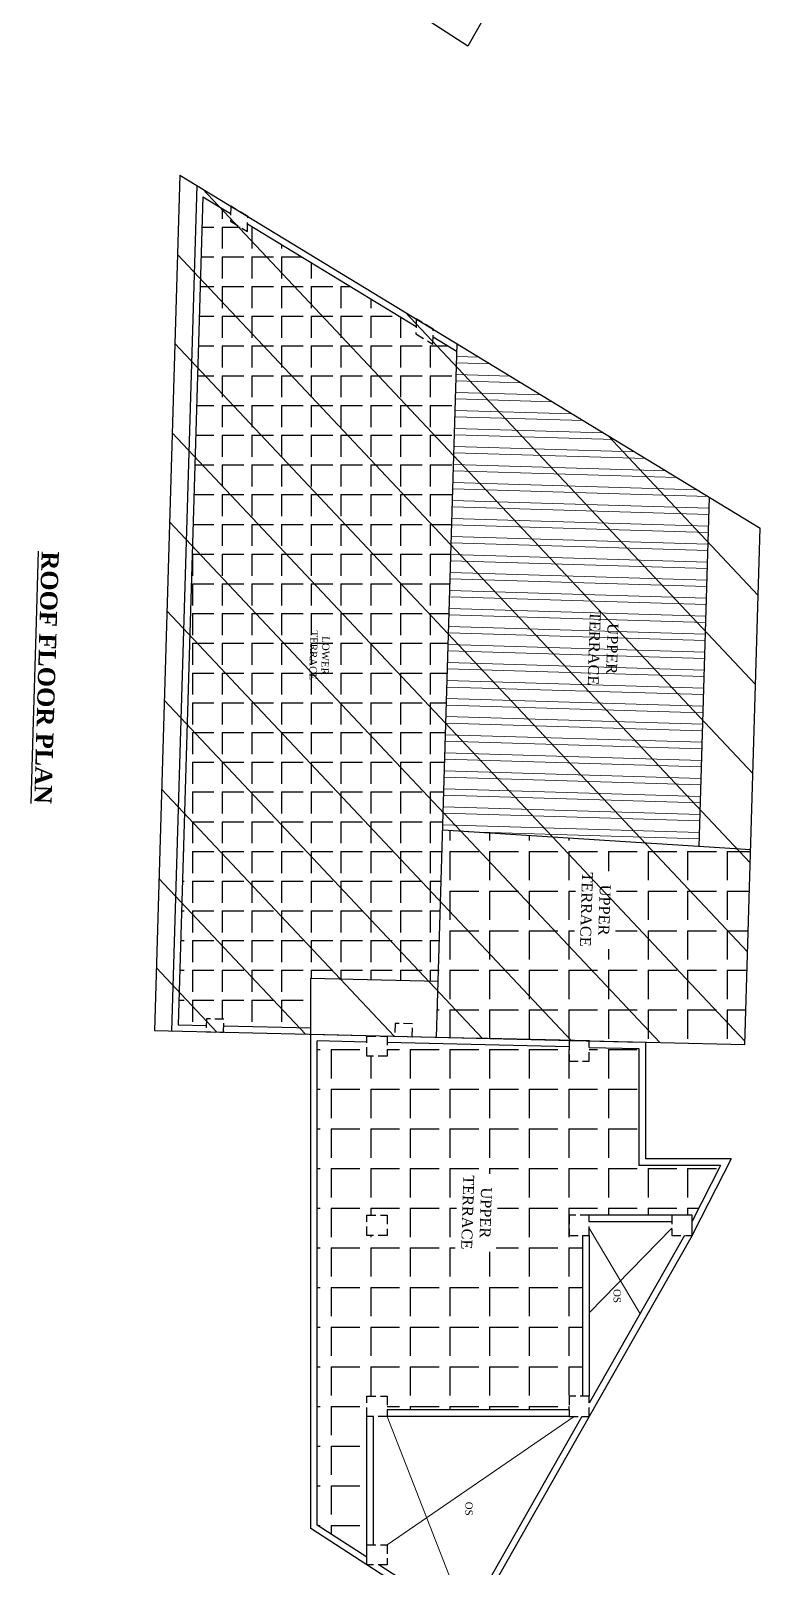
# Model space of a CAD drawing. Header units: inches. Extents: x 4069 to 291496, y -47643 to 12535.
# Drawn here: x 135647 to 136154, y -20201 to -19135 of the extents above; entities that cross this region are included whole.
import ezdxf

# ---------------------------------------------------------------- set-up
doc = ezdxf.new("R2010")
doc.units = ezdxf.units.IN
doc.header["$LTSCALE"] = 5
doc.header["$MEASUREMENT"] = 0
doc.linetypes.add('HIDDEN', pattern=[0.375, 0.25, -0.125])
doc.layers.add('A-WALL', color=7, linetype='Continuous', lineweight=9)
doc.layers.add('TEXT', color=6, linetype='Continuous')
doc.layers.add('WALL', color=7, linetype='Continuous')
doc.styles.add('ordinary', font='times.ttf')
pattern_1 = [(270, (159065.725, 106107.835), (27.5, -1e-14), [20, -7.5]), (360, (159065.725, 106107.835), (1e-14, 27.5), [20, -7.5])]

msp = doc.modelspace()

# ---------------------------------------------------------------- hatches: boundary and pattern name
at = {"layer": 'A-WALL', "ltscale": 5}
h = msp.add_hatch(dxfattribs=at)
h.set_pattern_fill('STEEL', color=254, scale=100, angle=313.28998543, style=0)
h.set_pattern_definition([(358.28999, (137277.733, -5624.435), (0.373012, 12.494433), []), (358.28999, (137282.282, -5620.149), (0.373012, 12.494433), [])])
h.paths.add_polyline_path([(136057.35388, -19539.05684), (136055.7537, -19592.64416), (136031.84673, -19591.93027), (136033.4469, -19538.34295)], flags=24)
h.paths.add_polyline_path([(136111.05652, -19701.25962), (136118.28928, -19458.9906), (135943.3846, -19352.65304), (135933.31388, -19689.98265)])
at = {"layer": 'WALL', "linetype": 'ByBlock', "ltscale": 5, "true_color": 0xf8991e}
h = msp.add_hatch(dxfattribs=at)
h.set_pattern_fill('ANSI31', color=30, scale=350, angle=268.28998543)
h.set_pattern_definition([(313.29, (139309.41, -11074.747), (31.8453, 29.99899), [])])
h.paths.add_polyline_path([(135750.79294, -19235.56224), (136153.66326, -19480.49707), (136142.97014, -19838.67477), (135733.07748, -19828.96058)])
h = msp.add_hatch(dxfattribs=at)
h.set_pattern_fill('ANGLE', color=30, scale=75, angle=270)
h.set_pattern_definition([(270, (159065.725, 106107.835), (20.625, -9e-15), [15, -5.625]), (360, (159065.725, 106107.835), (1e-14, 20.625), [15, -5.625])])
h.paths.add_polyline_path([(135856.19654, -19551.04755), (135855.12976, -19586.77244), (135839.19177, -19586.29651), (135840.25856, -19550.57163)], flags=24)
h.paths.add_polyline_path([(135841.65985, -19792.52296), (135930.18998, -19794.62107), (135943.23018, -19357.82556), (135926.5258, -19347.66973), (135926.37138, -19352.84225), (135914.58006, -19345.67343), (135914.73448, -19340.5009), (135797.80382, -19269.41006), (135797.6494, -19274.58259), (135785.85807, -19267.41376), (135786.01249, -19262.24124), (135766.85159, -19250.5919), (135749.70744, -19824.85344), (135769.20234, -19825.31545), (135769.33662, -19820.81737), (135781.33348, -19821.10169), (135781.1992, -19825.59977), (135841.65985, -19827.03265)])
h = msp.add_hatch(dxfattribs=at)
h.set_pattern_fill('ANGLE', color=30, scale=100, angle=270)
h.set_pattern_definition(pattern_1)
h.paths.add_polyline_path([(136025.86594, -19717.62451), (136024.24817, -19771.80098), (136052.74935, -19772.65205), (136054.36711, -19718.47559)], flags=16)
h.paths.add_polyline_path([(136073.94218, -19837.03885), (136142.97014, -19838.67477), (136147.00447, -19703.54036), (135933.31388, -19689.98265), (135929.02616, -19833.60444)])
h = msp.add_hatch(dxfattribs=at)
h.set_pattern_fill('ANGLE', color=30, scale=100, angle=270)
h.set_pattern_definition(pattern_1)
h.paths.add_polyline_path([(136020.94218, -20092.06763), (136020.94218, -20082.56763), (136030.44218, -20082.56763), (136030.44218, -19971.00084), (136020.94218, -19971.00084), (136020.94218, -19957.00084), (136034.94218, -19957.00084), (136106.32557, -19957.00084), (136106.32557, -19961.24687), (136126.02833, -19922.50084), (136069.44218, -19922.50084), (136069.44218, -19841.43347), (136034.94218, -19840.61584), (136034.94218, -19850.11458), (136020.94218, -19850.11458), (136020.94218, -19840.28405), (135894.65985, -19837.29124), (135894.65985, -19846.78998), (135880.65985, -19846.78998), (135880.65985, -19836.95945), (135846.15985, -19836.14182), (135846.15985, -20171.92592), (135880.65985, -20194.21916), (135880.65985, -20096.56763), (135880.65985, -20082.56763), (135894.65985, -20082.56763), (135894.65985, -20092.06763)])
h.paths.add_polyline_path([(135894.65985, -19957.00084), (135894.65985, -19971.00084), (135880.65985, -19971.00084), (135880.65985, -19957.00084)], flags=16)
h.paths.add_polyline_path([(135943.45913, -19927.64205), (135941.84136, -19981.81852), (135970.34254, -19982.66959), (135971.9603, -19928.49313)], flags=16)

# ---------------------------------------------------------------- linework, layer by layer
at = {"layer": 'A-WALL', "lineweight": 30}
for p, q in [((136034.94218, -18997.80397), (135950.66596, -19146.04986)), ((135950.66596, -19146.04986), (135880.65985, -19100.81324)), ((135750.79294, -19235.56224), (135733.07748, -19828.96058)), ((135750.79294, -19235.56224), (136153.66326, -19480.49707)), ((135762.58426, -19242.73107), (135745.07433, -19829.2449)), ((135766.85159, -19250.5919), (135749.70744, -19824.85344)), ((135766.85159, -19250.5919), (135786.01249, -19262.24124)), ((135797.80382, -19269.41006), (135914.73448, -19340.5009)), ((135926.5258, -19347.66973), (135943.23018, -19357.82556)), ((135929.02616, -19833.60444), (135943.3846, -19352.65304)), ((136118.28928, -19458.9906), (136111.05652, -19701.25962)), ((136142.97014, -19838.67477), (136153.66326, -19480.49707)), ((136147.00447, -19703.54036), (135933.31388, -19689.98265)), ((135841.65985, -20174.37584), (135841.65985, -19792.52296)), ((135841.65985, -19792.52296), (135930.18998, -19794.62107)), ((135749.70744, -19824.85344), (135769.20234, -19825.31545)), ((135733.07748, -19828.96058), (136142.97014, -19838.67477)), ((135781.1992, -19825.59977), (135841.65985, -19827.03265)), ((135841.65985, -19831.53391), (136070.98899, -19836.96886)), ((136034.94218, -19836.11458), (135954.03061, -19834.19703)), ((135846.15985, -20171.92592), (135846.15985, -19836.14182)), ((135880.65985, -19836.95945), (135846.15985, -19836.14182)), ((136020.94218, -19840.28405), (135894.65985, -19837.29124)), ((136034.94218, -19836.11458), (136073.94218, -19837.03885)), ((136034.94218, -19840.61584), (136069.44218, -19841.43347)), ((136069.44218, -19841.43347), (136069.44218, -19922.50084)), ((136073.94218, -19837.03885), (136073.94218, -19918.00084)), ((136133.36503, -19918.00084), (136073.94218, -19918.00084)), ((136133.36503, -19918.00084), (136107.16342, -19969.52703)), ((136126.02833, -19922.50084), (136069.44218, -19922.50084)), ((136126.02833, -19922.50084), (136106.32557, -19961.24687)), ((136106.32557, -19957.00084), (136034.94218, -19957.00084)), ((136092.32557, -19961.50084), (136034.94218, -19961.50084)), ((136106.32557, -19971.00084), (136106.32557, -19957.00084)), ((136030.44218, -20082.56763), (136030.44218, -19971.00084)), ((136106.32557, -19971.00084), (136034.94218, -20096.56763)), ((136101.14924, -19971.00084), (136034.94218, -20087.46222)), ((136034.94218, -19971.00084), (136034.94218, -20082.56763)), ((136107.16342, -19969.52703), (136106.32557, -19971.00084)), ((135880.65985, -20199.5769), (135880.65985, -20096.56763)), ((135885.15985, -20185.5769), (135885.15985, -20096.56763)), ((136020.94218, -20096.56763), (135894.15985, -20096.56763)), ((136020.94218, -20092.06763), (135894.65985, -20092.06763)), ((136034.94218, -20096.56763), (135950.66596, -20244.81351)), ((136029.76585, -20096.56763), (135956.83932, -20224.84886)), ((135880.65985, -20199.5769), (135841.65985, -20174.37584)), ((135880.65985, -20194.21916), (135846.15985, -20171.92592)), ((135950.66596, -20244.81351), (135880.65985, -20199.5769)), ((135949.10782, -20238.44894), (135888.95124, -20199.5769))]:
    msp.add_line(p, q, dxfattribs=at)
at = {"layer": 'A-WALL', "ltscale": 5}
for p, q in [((136034.94218, -19966.00084), (136070.22241, -20025.40262)), ((136092.32557, -19966.00084), (136034.94218, -20024.67882)), ((135894.65985, -20185.5769), (136024.58952, -20096.56763)), ((135894.65985, -20096.56763), (135942.83932, -20219.95427))]:
    msp.add_line(p, q, dxfattribs=at)
at = {"layer": 'WALL', "color": 2, "linetype": 'HIDDEN', "ltscale": 5}
for points in [[(135786.16692, -19257.06871), (135785.85807, -19267.41376), (135797.6494, -19274.58259), (135797.95824, -19264.23754)], [(135914.8889, -19335.32838), (135914.58006, -19345.67343), (135926.37138, -19352.84225), (135926.68023, -19342.4972)], [(135781.33348, -19821.10169), (135769.33662, -19820.81737), (135769.06805, -19829.81353), (135781.06491, -19830.09785)], [(135912.29919, -19824.20549), (135900.30233, -19823.92117), (135900.03375, -19832.91734), (135912.03061, -19833.20165)], [(135912.29919, -19824.20549), (135900.30233, -19823.92117), (135900.03375, -19832.91734), (135912.03061, -19833.20165)], [(135894.65985, -19832.78998), (135894.65985, -19846.78998), (135880.65985, -19846.78998), (135880.65985, -19832.78998)], [(136020.94218, -19836.11458), (136020.94218, -19850.11458), (136034.94218, -19850.11458), (136034.94218, -19836.11458)], [(135894.65985, -19957.00084), (135894.65985, -19971.00084), (135880.65985, -19971.00084), (135880.65985, -19957.00084)], [(136020.94218, -19957.00084), (136020.94218, -19971.00084), (136034.94218, -19971.00084), (136034.94218, -19957.00084)], [(136092.32557, -19957.00084), (136092.32557, -19971.00084), (136106.32557, -19971.00084), (136106.32557, -19957.00084)], [(135894.65985, -20082.56763), (135894.65985, -20096.56763), (135880.65985, -20096.56763), (135880.65985, -20082.56763)], [(136020.94218, -20082.56763), (136020.94218, -20096.56763), (136034.94218, -20096.56763), (136034.94218, -20082.56763)], [(135894.65985, -20185.5769), (135894.65985, -20199.5769), (135880.65985, -20199.5769), (135880.65985, -20185.5769)]]:
    msp.add_lwpolyline(points, close=True, dxfattribs=at)

# ---------------------------------------------------------------- texts
at = {"layer": 'TEXT', "style": 'ordinary'}
for p in [(136051.83091, -20008.23648), (135949.00025, -20155.78917)]:
    msp.add_text('OS', height=5, rotation=270, dxfattribs=at).set_placement(p)
at = {"layer": 'TEXT', "insert": (135652.10558, -19583.9404), "char_height": 12, "width": 219.8150831, "attachment_point": 8, "rotation": 268.28959735, "style": 'ordinary'}
msp.add_mtext('{\\fTimes New Roman|b1|i0|c0|p18;\\LROOF FLOOR PLAN}', dxfattribs=at)
at = {"layer": 'TEXT', "attachment_point": 8, "rotation": 268.28959735, "style": 'ordinary'}
for s, insert, char_height in [('UPPER\\PTERRACE', (136034.5696, -19563.56984), 7.5), ('LOWER\\PTERRACE', (135840.97461, -19568.47138), 5), ('UPPER\\PTERRACE', (136029.15685, -19744.87574), 7.5), ('UPPER\\PTERRACE', (135946.75004, -19954.89328), 7.5)]:
    msp.add_mtext_dynamic_manual_height_columns(s, width=101.5687276, gutter_width=1720.71691, heights=[0], dxfattribs=dict(at, insert=insert, char_height=char_height))

doc.saveas('drawing.dxf')
